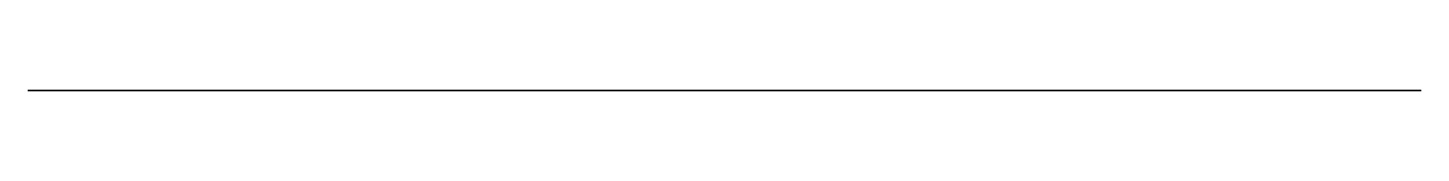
# Model space of a CAD drawing. Header units: inches. Extents: x 0 to 2.5, y 0 to 0.
import ezdxf

# ---------------------------------------------------------------- set-up
doc = ezdxf.new("R2010")
doc.units = ezdxf.units.IN
doc.header["$MEASUREMENT"] = 0
doc.layers.add('street$singlelane10ft', color=18, linetype='Continuous', true_color=0x000000)

msp = doc.modelspace()

# ---------------------------------------------------------------- linework, layer by layer
at = {"layer": 'street$singlelane10ft', "extrusion": (0, 1, 0)}
msp.add_lwpolyline([(0, 0), (0, -0.125), (-2.5, -0.125), (-2.5, 0)], dxfattribs=at)
at = {"layer": 'street$singlelane10ft', "extrusion": (0, -1, 0)}
msp.add_open_spline([(2.5, 0), (2.0843, 0, 0.0333), (1.25, 0, 0.0667), (0.4157, 0, 0.0333), (0, 0)], degree=3, dxfattribs=at)

doc.saveas('drawing.dxf')
